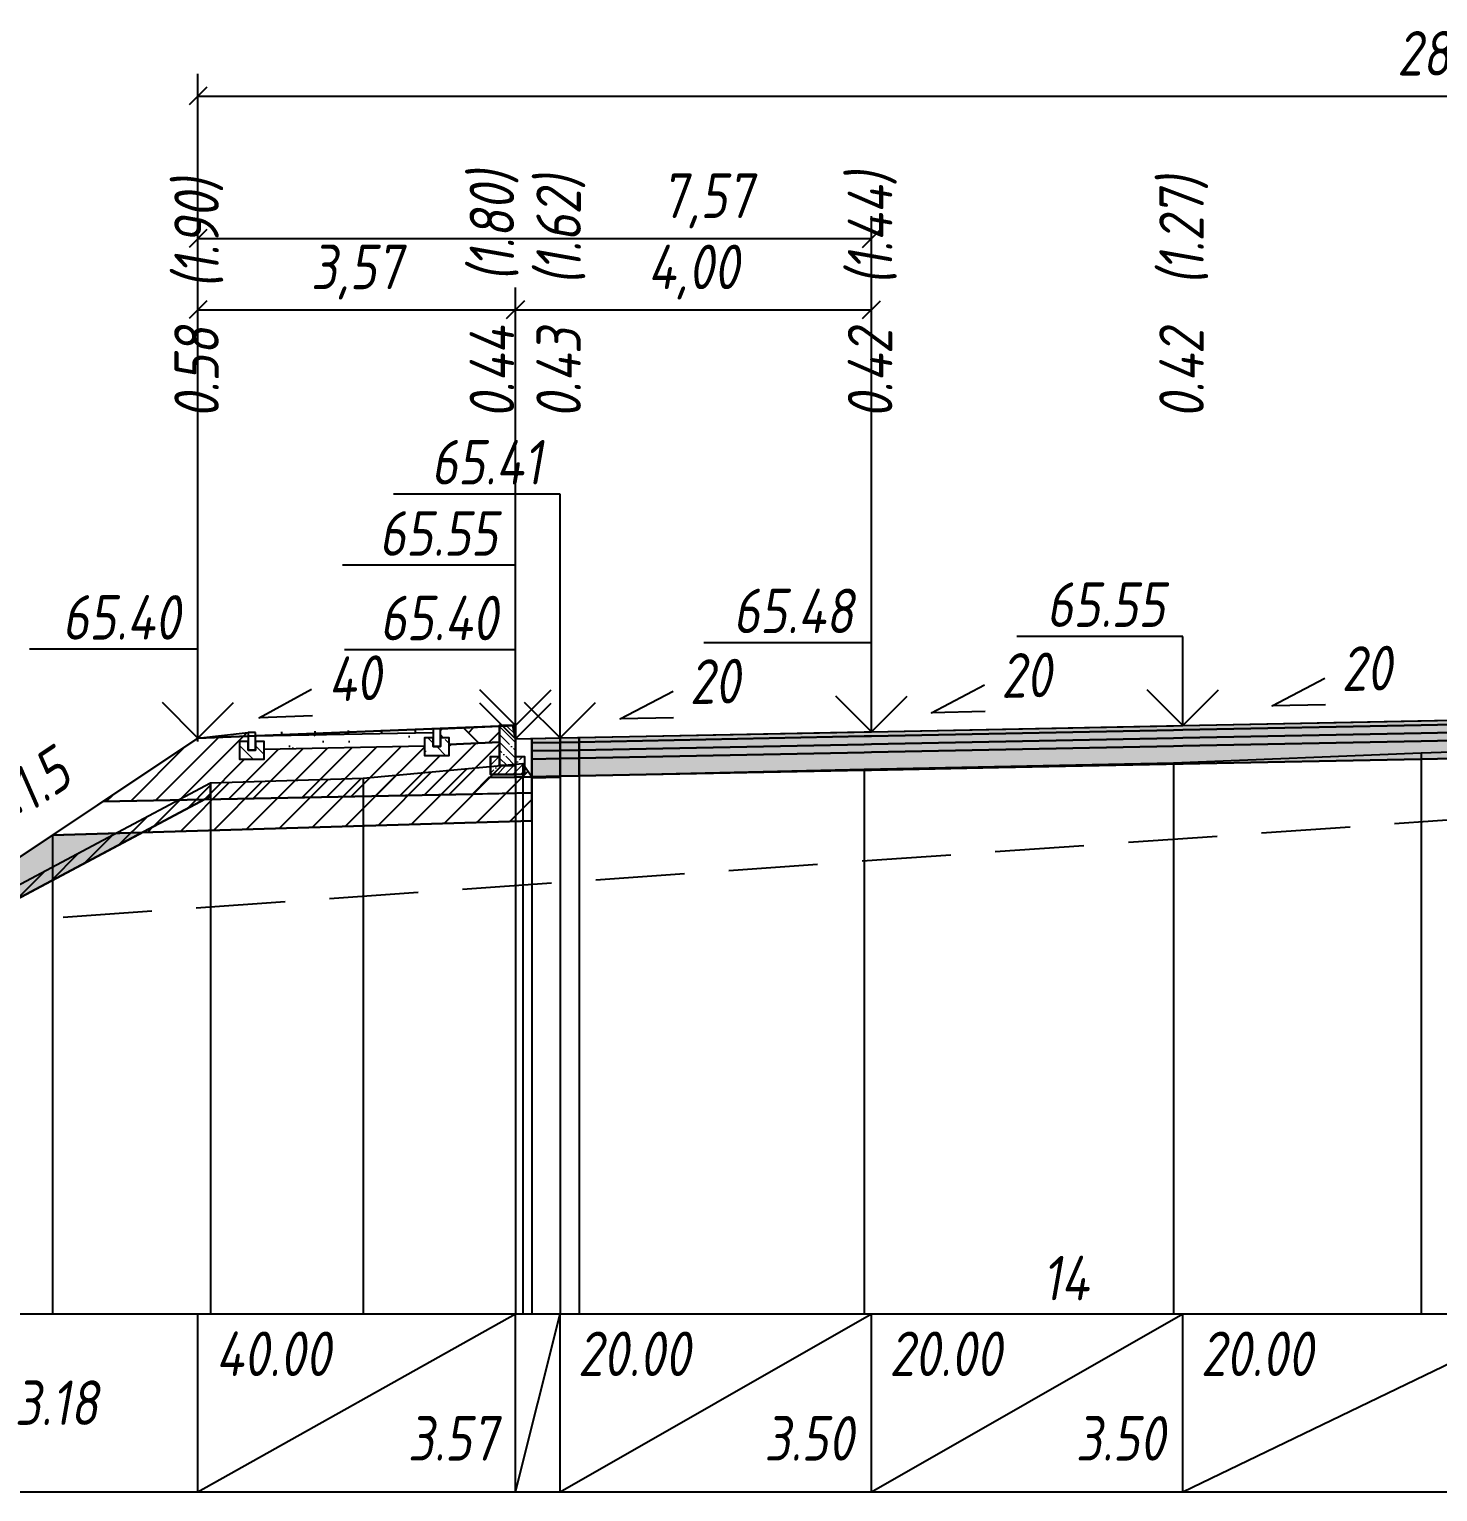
# Model space of a CAD drawing. Extents: x -717 to 1451, y -133302 to 233.
# Drawn here: x 111.4 to 190.6, y -125533 to -125450.9 of the extents above; entities that cross this region are included whole.
import ezdxf
from ezdxf.enums import TextEntityAlignment as Align

# ---------------------------------------------------------------- set-up
doc = ezdxf.new("R2010")
doc.units = 0
doc.linetypes.add('штриховая', pattern=[0.75, 0.5, -0.25])
for name, color, linetype in [('Интерполированный поперечник', 2, 'Continuous'), ('КОД_399', 252, 'Continuous'), ('Код_514', 1, 'Continuous'), ('Контур_0', 7, 'Continuous'), ('Контур_2564', 7, 'Continuous'), ('Контур_2660', 7, 'Continuous'), ('Контур_2665', 7, 'Continuous'), ('Контур_400', 7, 'Continuous'), ('Контур_508', 7, 'Continuous'), ('Контур_512', 7, 'Continuous'), ('Контур_513', 7, 'Continuous'), ('Красный поперечник', 1, 'Continuous'), ('Объём_2501', 7, 'Continuous'), ('Объём_2564', 7, 'Continuous'), ('Объём_2650', 7, 'Continuous'), ('Объём_2660', 7, 'Continuous'), ('Объём_2661', 7, 'Continuous'), ('Объём_2665', 7, 'Continuous'), ('Объём_2666', 7, 'Continuous'), ('Объём_2753', 7, 'Continuous'), ('Откосы', 7, 'Continuous'), ('Отметки покрытия', 7, 'Continuous'), ('Рабочие отметки', 7, 'Continuous'), ('Рабочие отметки доп.', 7, 'Continuous'), ('Слои выравнивания', 7, 'Continuous'), ('Таблица', 7, 'Continuous'), ('Уклоны проезжей части', 7, 'Continuous'), ('Черный поперечник', 3, 'Continuous')]:
    doc.layers.add(name, color=color, linetype=linetype)
for name, color, linetype, true_color in [('Контур_2540', 2, 'Continuous', 0xffff00), ('Контур_2560', 2, 'Continuous', 0xffff00), ('Контур_2561', 7, 'Continuous', 0xff8040), ('Контур_2562', 3, 'Continuous', 0x00ff00), ('Контур_2563', 7, 'Continuous', 0xff8000), ('Контур_2570', 7, 'Continuous', 0x80ff00), ('Контур_2725', 7, 'Continuous', 0x323232), ('Контур_2736', 4, 'Continuous', 0x00ffff), ('Контур_2760', 7, 'Continuous', 0x323232), ('Контур_2761', 7, 'Continuous', 0x323232), ('Контур_2762', 7, 'Continuous', 0x323232), ('Контур_2763', 7, 'Continuous', 0x323232), ('Контур_2764', 7, 'Continuous', 0x323232), ('Контур_402', 7, 'Continuous', 0xff6464), ('Контур_703', 4, 'Continuous', 0x00ffff), ('Объём_2500', 7, 'Continuous', 0xc0c0c0), ('Объём_2520', 7, 'Continuous', 0x80ffff), ('Объём_2540', 2, 'Continuous', 0xffff00), ('Объём_2560', 2, 'Continuous', 0xffff00), ('Объём_2561', 7, 'Continuous', 0xff8040), ('Объём_2562', 3, 'Continuous', 0x00ff00), ('Объём_2563', 7, 'Continuous', 0xff8000), ('Объём_2570', 7, 'Continuous', 0x80ff00), ('Объём_2600', 7, 'Continuous', 0x808000), ('Объём_2746', 2, 'Continuous', 0xffff00)]:
    doc.layers.add(name, color=color, linetype=linetype, true_color=true_color)
doc.styles.get("Standard").update_dxf_attribs({"font": 'txt', "height": 2.5})
doc.styles.add('М', font='romand.shx', dxfattribs={"width": 0.8, "oblique": 10, "height": 2.5})
doc.dimstyles.new('ISO-25', dxfattribs={"dimtxt": 2.5, "dimasz": 2.5, "dimexe": 1.25, "dimexo": 0.625, "dimtad": 1, "dimtxsty": 'Standard', "dimcen": 2.5, "dimadec": 0, "dimazin": 0, "dimtfac": 1, "dimtmove": 0, "dimatfit": 3, "dimfxl": 1, "dimarcsym": 0})

# ---------------------------------------------------------------- blocks, each defined once
blk = doc.blocks.new('_Oblique')
at = {"color": 0, "linetype": 'ByBlock', "lineweight": -2}
blk.add_line((-0.5, -0.5), (0.5, 0.5), dxfattribs=at)
blk = doc.blocks.new('*D3965')
at = {"color": 0, "lineweight": -2, "transparency": 16777216}
for p, q in [((120.901, -125490.113), (120.901, -125465.359)), ((138.744, -125490.149), (138.744, -125465.359)), ((120.901, -125466.609), (138.744, -125466.609))]:
    blk.add_line(p, q, dxfattribs=at)
at = {"layer": 'Defpoints', "color": 0, "transparency": 16777216}
for p in [(138.744, -125466.609), (120.901, -125490.738), (138.744, -125490.774)]:
    blk.add_point(p, dxfattribs=at)
at = {"color": 0, "lineweight": -2, "transparency": 16777216, "rotation": 180}
blk.add_blockref('_Oblique', (120.901, -125466.609), dxfattribs=at)
at = {"color": 0, "lineweight": -2, "transparency": 16777216}
blk.add_blockref('_Oblique', (138.744, -125466.609), dxfattribs=at)
at = {"color": 0, "transparency": 16777216, "insert": (129.822, -125464.496), "char_height": 2.5, "width": 10, "attachment_point": 5, "style": 'М'}
blk.add_mtext('3,57', dxfattribs=at)
blk = doc.blocks.new('*D3967')
at = {"color": 0, "lineweight": -2, "transparency": 16777216}
for p, q in [((138.744, -125490.149), (138.744, -125465.359)), ((158.744, -125489.749), (158.744, -125465.359)), ((138.744, -125466.609), (158.744, -125466.609))]:
    blk.add_line(p, q, dxfattribs=at)
at = {"layer": 'Defpoints', "color": 0, "transparency": 16777216}
for p in [(158.744, -125466.609), (138.744, -125490.774), (158.744, -125490.374)]:
    blk.add_point(p, dxfattribs=at)
at = {"color": 0, "lineweight": -2, "transparency": 16777216, "rotation": 180}
blk.add_blockref('_Oblique', (138.744, -125466.609), dxfattribs=at)
at = {"color": 0, "lineweight": -2, "transparency": 16777216}
blk.add_blockref('_Oblique', (158.744, -125466.609), dxfattribs=at)
at = {"color": 0, "transparency": 16777216, "insert": (148.744, -125464.496), "char_height": 2.5, "width": 9.16667, "attachment_point": 5, "style": 'М'}
blk.add_mtext('4,00', dxfattribs=at)
blk = doc.blocks.new('*D3970')
at = {"color": 0, "lineweight": -2, "transparency": 16777216}
for p, q in [((120.901, -125490.863), (120.901, -125461.359)), ((158.744, -125489.749), (158.744, -125461.359)), ((120.901, -125462.609), (158.744, -125462.609))]:
    blk.add_line(p, q, dxfattribs=at)
at = {"layer": 'Defpoints', "color": 0, "transparency": 16777216}
for p in [(158.744, -125462.609), (158.744, -125490.374), (120.901, -125491.488)]:
    blk.add_point(p, dxfattribs=at)
at = {"color": 0, "lineweight": -2, "transparency": 16777216, "rotation": 180}
blk.add_blockref('_Oblique', (120.901, -125462.609), dxfattribs=at)
at = {"color": 0, "lineweight": -2, "transparency": 16777216}
blk.add_blockref('_Oblique', (158.744, -125462.609), dxfattribs=at)
at = {"color": 0, "transparency": 16777216, "insert": (149.528, -125460.496), "char_height": 2.5, "width": 10, "attachment_point": 5, "style": 'М'}
blk.add_mtext('7,57', dxfattribs=at)
blk = doc.blocks.new('*D3971')
at = {"color": 0, "lineweight": -2, "transparency": 16777216}
for p, q in [((120.901, -125490.863), (120.901, -125453.359)), ((262.244, -125490.429), (262.244, -125453.359)), ((120.901, -125454.609), (262.244, -125454.609))]:
    blk.add_line(p, q, dxfattribs=at)
at = {"layer": 'Defpoints', "color": 0, "transparency": 16777216}
for p in [(262.244, -125454.609), (120.901, -125491.488), (262.244, -125491.054)]:
    blk.add_point(p, dxfattribs=at)
at = {"color": 0, "lineweight": -2, "transparency": 16777216, "rotation": 180}
blk.add_blockref('_Oblique', (120.901, -125454.609), dxfattribs=at)
at = {"color": 0, "lineweight": -2, "transparency": 16777216}
blk.add_blockref('_Oblique', (262.244, -125454.609), dxfattribs=at)
at = {"color": 0, "transparency": 16777216, "insert": (191.572, -125452.496), "char_height": 2.5, "width": 12.5, "attachment_point": 5, "style": 'М'}
blk.add_mtext('28,27', dxfattribs=at)
blk = doc.blocks.new('БР100.30.18')
at = {"linetype": 'Continuous', "lineweight": 13}
h = blk.add_hatch(dxfattribs=at)
h.set_pattern_fill('ANSI35', scale=5)
h.set_pattern_definition([(45, (-1504.996, -4799.2297), (-0.88388348, 0.88388348), []), (45, (-1504.1121, -4799.2297), (-0.88388348, 0.88388348), [1.5625, -0.3125, 0, -0.3125])])
h.paths.add_polyline_path([(0.3, 3.47), (1.8, 3.47), (1.8, -1.03), (0, -1.03), (0, 1.97)])
h = blk.add_hatch(dxfattribs=at)
h.set_pattern_fill('ANSI35', scale=5, angle=90)
h.set_pattern_definition([(135, (-1504.996, -4800.7297), (-0.88388348, -0.88388348), []), (135, (-1504.996, -4799.8458), (-0.88388348, -0.88388348), [1.5625, -0.3125, 0, -0.3125])])
h.paths.add_polyline_path([(-1, -0.03), (0, -0.03), (0, -1.03), (1.8, -1.03), (1.8, -0.03), (2.8, -0.03), (2.8, -2.03), (-1, -2.03)])
at = {"color": 7, "lineweight": 30}
blk.add_lwpolyline([(1.8, -1.03), (0, -1.03), (0, 1.97), (0.3, 3.47), (1.8, 3.47)], close=True, dxfattribs=at)
at = {"linetype": 'Continuous'}
blk.add_lwpolyline([(0, -0.03), (-1, -0.03), (-1, -2.03), (2.8, -2.03), (2.8, -0.03), (1.8, -0.03)], dxfattribs=at)

msp = doc.modelspace()

# ---------------------------------------------------------------- hatches: boundary and pattern name
at = {"linetype": 'Continuous'}
h = msp.add_hatch(dxfattribs=at)
h.set_pattern_fill('AR-HBONE', color=253, scale=0.3)
h.set_pattern_definition([(45, (-138.8243, -131295.9962), (0, 1.69705627), [3.6, -1.2]), (135, (-137.9758, -131295.1477), (1e-16, 1.69705627), [3.6, -1.2])])
h.paths.add_polyline_path([(134.123, -125490.147), (134.123, -125491.147), (134.123, -125491.147)])
h.paths.add_polyline_path([(137.843, -125489.998), (134.523, -125490.147), (134.523, -125490.647), (135.023, -125490.647), (135.023, -125491.025), (137.844, -125490.899)])
h = msp.add_hatch(dxfattribs=at)
h.set_pattern_fill('ANSI31', color=256, scale=15, angle=45, style=0)
h.set_pattern_definition([(90, (-1751.2605, -130443.7777), (-1.875, 3e-16), [])])
h.paths.add_polyline_path([(124.127, -125490.353), (134.123, -125490.147), (134.123, -125490.347), (124.127, -125490.545)])
at = {"linetype": 'Continuous', "lineweight": 13}
h = msp.add_hatch(dxfattribs=at)
h.set_pattern_fill('ANSI35', scale=5, angle=90)
h.set_pattern_definition([(135, (-1707.215, -59762.5187), (-0.883883476, -0.883883476), []), (135, (-1707.215, -59761.6348), (-0.883883476, -0.883883476), [1.5625, -0.3125, 0, -0.3125])])
h.paths.add_polyline_path([(135.023, -125490.647), (134.523, -125490.647), (134.523, -125491.147), (134.123, -125491.147), (134.123, -125490.647), (133.623, -125490.647), (133.623, -125491.647), (135.023, -125491.647)])
h = msp.add_hatch(dxfattribs=at)
h.set_pattern_fill('ANSI35', scale=5, angle=90)
h.set_pattern_definition([(135, (-1696.8195, -59762.7248), (-0.883883476, -0.883883476), []), (135, (-1696.8195, -59761.8409), (-0.883883476, -0.883883476), [1.5625, -0.3125, 0, -0.3125])])
h.paths.add_polyline_path([(124.627, -125490.853), (124.127, -125490.853), (124.127, -125491.353), (123.727, -125491.353), (123.727, -125490.853), (123.227, -125490.853), (123.227, -125491.853), (124.627, -125491.853)])
at = {"layer": 'КОД_399'}
h = msp.add_hatch(dxfattribs=at)
h.set_pattern_fill('AR-CONC', scale=0.7, angle=45, style=0)
h.set_pattern_definition([(95, (-1751.3425, -130443.867), (3.860864, 3.2396496), [0.525, -5.775]), (40, (-1751.3425, -130443.867), (-4.409945, 3.036377), [0.42, -4.62]), (145.45144, (-1751.0207, -130443.597), (-0.549081, 6.2760265), [0.4461813, -4.907995]), (91.1842, (-1752.3324, -130442.877), (6.101854, 4.4632964), [0.7875, -8.6625]), (141.63564, (-1751.824, -130442.505), (-0.1953, 9.447982), [0.669272, -7.361996]), (36.18416, (-1752.3324, -130442.877), (-0.1953, 9.447982), [0.63, -6.93]), (66, (-1751.59, -130442.6295), (4.947401, 0.9616773), [0.525, -5.775]), (11, (-1751.59, -130442.6295), (-2.38496, 4.793659), [0.42, -4.62]), (116.45144, (-1751.1777, -130442.5494), (2.562441, 5.7553363), [0.4461813, -4.907995]), (82.5, (-1751.3425, -130443.867), (-1.5875523, 1.7079287), [0, -4.564, 0, -4.69, 0, -4.6375]), (52.5, (-1751.3425, -130443.867), (-0.6501106, 3.2543661), [0, -2.674, 0, -4.459, 0, -1.7675]), (12.5, (-1752.4462, -130444.9707), (2.7539272, 2.5306453), [0, -1.75, 0, -5.46, 0, -7.245]), (2.5, (-1752.9412, -130445.4657), (2.3911299, 3.3821186), [0, -2.275, 0, -3.626, 0, -5.145])])
h.paths.add_polyline_path([(124.627, -125490.853), (124.127, -125490.853), (124.127, -125490.545), (134.123, -125490.347), (134.123, -125490.647), (133.623, -125490.647), (133.623, -125491.107), (124.627, -125491.285)])
at = {"layer": 'Объём_2563'}
h = msp.add_hatch(dxfattribs=at)
h.set_pattern_fill('ANSI31', color=256, scale=0.3)
h.paths.add_polyline_path([(136.325, -125493.81), (115.577, -125494.225), (120.901, -125490.676), (123.727, -125490.353), (123.727, -125490.853), (123.227, -125490.853), (123.227, -125491.853), (124.627, -125491.853), (124.627, -125491.285), (133.623, -125491.107), (133.623, -125491.647), (135.023, -125491.647), (135.023, -125491.025), (137.844, -125490.899), (137.845, -125491.713), (137.345, -125491.713), (137.346, -125492.713), (138.744, -125492.712), (138.744, -125492.862), (137.244, -125492.892)])
h.paths.add_polyline_path([(256.744, -125492.892), (255.244, -125492.862), (255.244, -125490.712), (262.244, -125490.992), (266.744, -125493.992), (257.662, -125493.81)])
at = {"layer": 'Объём_2570'}
h = msp.add_hatch(dxfattribs=at)
h.set_pattern_fill('ANSI31', color=256, scale=0.2)
h.paths.add_polyline_path([(121.611, -125493.934), (109.49, -125500.368), (105.783, -125501.996), (105, -125502.026), (105, -125501.276), (105.783, -125501.246), (109.49, -125499.618), (121.611, -125493.184)])
h.paths.add_polyline_path([(273.067, -125492.08), (272.957, -125492.082), (266.87, -125491.896), (246.831, -125492.572), (243.254, -125492.329), (240.144, -125491.798), (238.73, -125490.916), (238.73, -125490.166), (240.144, -125491.048), (243.254, -125491.579), (246.831, -125491.822), (266.87, -125491.146), (272.957, -125491.332), (273.067, -125491.33)])
at = {"layer": 'Объём_2600'}
h = msp.add_hatch(dxfattribs=at)
h.set_pattern_fill('ANSI31', color=6, scale=0.4)
h.paths.add_polyline_path([(139.664, -125495.317), (117.769, -125495.974), (121.611, -125493.934), (121.611, -125493.184), (130.175, -125492.922), (139.164, -125492.103), (139.664, -125492.853)])
h.paths.add_polyline_path([(269.41, -125493.768), (269.41, -125495.769), (223.896, -125494.404), (223.896, -125490.818), (225.266, -125490.774), (229.865, -125490.598), (233.556, -125490.813), (238.73, -125490.166), (238.73, -125490.916), (240.144, -125491.798), (243.254, -125492.329), (246.831, -125492.572), (266.87, -125491.896), (271.984, -125492.052)])
h = msp.add_hatch(dxfattribs=at)
h.set_pattern_fill('HONEY', color=5, scale=0.3)
h.paths.add_polyline_path([(105, -125501.276), (112.727, -125496.125), (117.769, -125495.974), (109.49, -125500.368), (105.783, -125501.996), (105, -125502.026)])
h.paths.add_polyline_path([(272.957, -125492.082), (271.984, -125492.052), (273.067, -125491.33), (273.067, -125492.08)])
at = {"layer": 'Слои выравнивания'}
for color, points in [(2, [(142.321, -125490.64), (158.342, -125490.32), (158.744, -125490.312), (175.72, -125489.972), (176.244, -125489.962), (189.634, -125489.694), (196.994, -125489.547), (196.994, -125489.797), (189.634, -125489.944), (176.244, -125490.212), (175.72, -125490.222), (158.744, -125490.562), (158.342, -125490.57), (142.321, -125490.89)]), (3, [(142.321, -125490.89), (158.342, -125490.57), (158.744, -125490.562), (175.72, -125490.222), (176.244, -125490.212), (189.634, -125489.944), (196.994, -125489.797), (196.994, -125490.247), (189.634, -125490.394), (176.244, -125490.662), (175.72, -125490.672), (158.744, -125491.012), (158.342, -125491.02), (142.321, -125491.34)]), (2, [(139.664, -125490.694), (141.244, -125490.662), (141.244, -125490.912), (139.664, -125490.944)]), (2, [(141.244, -125490.662), (142.321, -125490.64), (142.321, -125490.89), (141.244, -125490.912)]), (4, [(142.321, -125491.34), (158.342, -125491.02), (158.744, -125491.012), (175.72, -125490.672), (176.244, -125490.662), (189.634, -125490.394), (196.994, -125490.247), (196.994, -125490.697), (189.634, -125490.844), (176.244, -125491.112), (175.72, -125491.122), (158.744, -125491.462), (158.342, -125491.47), (142.321, -125491.79)]), (5, [(142.321, -125491.79), (158.342, -125491.47), (158.744, -125491.462), (175.72, -125491.122), (176.244, -125491.112), (189.634, -125490.844), (196.994, -125490.697), (196.994, -125491.697), (189.634, -125491.844), (176.244, -125492.112), (175.72, -125492.122), (158.744, -125492.462), (158.342, -125492.47), (142.321, -125492.79)]), (3, [(139.664, -125490.944), (141.244, -125490.912), (141.244, -125491.362), (139.664, -125491.394)]), (4, [(139.664, -125491.394), (141.244, -125491.362), (141.244, -125491.812), (139.664, -125491.844)]), (3, [(141.244, -125490.912), (142.321, -125490.89), (142.321, -125491.34), (141.244, -125491.362)]), (4, [(141.244, -125491.362), (142.321, -125491.34), (142.321, -125491.79), (141.244, -125491.812)]), (5, [(139.664, -125491.844), (141.244, -125491.812), (141.244, -125492.812), (139.664, -125492.844)]), (5, [(141.244, -125491.812), (142.321, -125491.79), (142.321, -125492.79), (141.244, -125492.816)]), (7, [(139.664, -125492.844), (141.244, -125492.812), (141.244, -125492.862), (139.664, -125492.894)])]:
    msp.add_hatch(color=color, dxfattribs=at).paths.add_polyline_path(points)

# ---------------------------------------------------------------- linework, layer by layer
for points in [[(134.523, -125490.147), (137.843, -125489.998), (137.844, -125490.899), (135.023, -125491.025), (135.023, -125490.647), (134.523, -125490.647), (134.523, -125490.147)], [(124.127, -125490.353), (123.727, -125490.353), (123.727, -125491.353), (124.127, -125491.353), (124.127, -125490.353)], [(124.127, -125490.545), (134.123, -125490.347)], [(134.123, -125490.647), (133.623, -125490.647), (133.623, -125491.647), (135.023, -125491.647), (135.023, -125490.647), (134.523, -125490.647), (134.523, -125491.147), (134.123, -125491.147), (134.123, -125490.647)], [(134.523, -125490.147), (134.123, -125490.147), (134.123, -125491.147), (134.523, -125491.147), (134.523, -125490.147)], [(123.727, -125490.853), (123.227, -125490.853), (123.227, -125491.853), (124.627, -125491.853), (124.627, -125490.853), (124.127, -125490.853), (124.127, -125491.353), (123.727, -125491.353), (123.727, -125490.853)], [(124.627, -125491.285), (133.623, -125491.107)]]:
    msp.add_lwpolyline(points)
at = {"layer": 'Интерполированный поперечник', "linetype": 'штриховая', "ltscale": 10, "flags": 128}
msp.add_lwpolyline([(105.843, -125501.249), (243.326, -125491.596)], dxfattribs=at)
at = {"layer": 'Код_514'}
for p, q in [((120.901, -125533), (120.901, -125523)), ((120.901, -125533), (138.744, -125523)), ((138.744, -125533), (138.744, -125523)), ((138.744, -125533), (138.744, -125523)), ((138.744, -125533), (141.244, -125523)), ((141.244, -125533), (141.244, -125523)), ((141.244, -125533), (158.744, -125523)), ((158.744, -125533), (158.744, -125523)), ((158.744, -125533), (176.244, -125523)), ((176.244, -125533), (176.244, -125523)), ((176.244, -125533), (196.994, -125523))]:
    msp.add_line(p, q, dxfattribs=at)
at = {"layer": 'Контур_0', "flags": 128}
for points in [[(120.901, -125490.676), (105, -125501.276), (105, -125501.276), (105, -125501.276), (105, -125501.276), (105, -125501.276), (105, -125501.276), (105, -125501.276), (105, -125501.276), (105, -125501.276), (105, -125501.276), (105, -125501.276), (105, -125501.276), (105, -125501.276), (105, -125501.276), (105, -125501.276)], [(120.901, -125490.676), (105, -125501.276)], [(138.744, -125492.862), (138.744, -125490.712), (139.664, -125490.694), (139.664, -125492.844), (138.744, -125492.862), (138.744, -125492.862)], [(115.577, -125494.225), (136.325, -125493.81), (137.244, -125492.892), (138.744, -125492.862)], [(137.244, -125492.892), (139.664, -125492.844), (139.664, -125493.744), (136.325, -125493.81), (137.244, -125492.892), (137.244, -125492.892)]]:
    msp.add_lwpolyline(points, dxfattribs=at)
at = {"layer": 'Контур_2540', "flags": 128}
msp.add_lwpolyline([(139.664, -125495.317), (112.727, -125496.125), (115.577, -125494.225), (139.664, -125493.744), (139.664, -125495.317), (139.664, -125495.317)], dxfattribs=at)
at = {"layer": 'Контур_2560', "flags": 128}
msp.add_lwpolyline([(120.901, -125490.676), (120.901, -125490.676), (120.901, -125490.676), (138.744, -125489.962)], dxfattribs=at)
at = {"layer": 'Контур_2561', "flags": 128}
msp.add_lwpolyline([(138.744, -125489.962), (138.744, -125489.962), (120.901, -125490.676), (120.901, -125490.676), (138.744, -125489.962)], dxfattribs=at)
at = {"layer": 'Контур_2562', "flags": 128}
msp.add_lwpolyline([(120.901, -125490.676), (120.901, -125490.676), (120.901, -125490.676), (120.901, -125490.676), (120.901, -125490.676)], dxfattribs=at)
at = {"layer": 'Контур_2563', "flags": 128}
msp.add_lwpolyline([(136.325, -125493.81), (115.577, -125494.225), (120.901, -125490.676), (138.744, -125489.962), (138.744, -125492.862), (137.244, -125492.892), (136.325, -125493.81), (136.325, -125493.81)], dxfattribs=at)
at = {"layer": 'Контур_2564', "flags": 128}
msp.add_lwpolyline([(120.901, -125490.676), (138.744, -125489.962)], dxfattribs=at)
at = {"layer": 'Контур_2570', "flags": 128}
msp.add_lwpolyline([(109.49, -125500.368), (121.611, -125493.934), (121.611, -125493.184), (130.175, -125492.922), (139.164, -125492.103), (139.664, -125492.853), (158.342, -125492.414), (175.72, -125492.062), (189.634, -125491.49), (196.994, -125491.257)], dxfattribs=at)
at = {"layer": 'Контур_2660', "flags": 128}
msp.add_lwpolyline([(112.727, -125496.125), (139.664, -125495.317)], dxfattribs=at)
at = {"layer": 'Контур_2665', "flags": 128}
msp.add_lwpolyline([(120.901, -125490.676), (120.901, -125490.676)], dxfattribs=at)
at = {"layer": 'Контур_2725', "flags": 128}
msp.add_lwpolyline([(139.664, -125492.894), (141.244, -125492.862), (141.244, -125492.816), (142.321, -125492.79), (158.342, -125492.47), (158.744, -125492.462), (175.72, -125492.122), (176.244, -125492.112), (189.634, -125491.844), (196.994, -125491.697), (207.811, -125491.913), (211.778, -125491.993), (217.744, -125492.112), (223.896, -125492.235)], dxfattribs=at)
at = {"layer": 'Контур_2736', "flags": 128}
msp.add_lwpolyline([(120.901, -125490.676), (105, -125501.276)], dxfattribs=at)
at = {"layer": 'Контур_2760', "flags": 128}
msp.add_lwpolyline([(139.664, -125490.694), (141.244, -125490.662), (142.321, -125490.64), (158.342, -125490.32), (158.744, -125490.312), (175.72, -125489.972), (176.244, -125489.962), (189.634, -125489.694), (196.994, -125489.547), (207.811, -125489.763), (211.778, -125489.843), (217.744, -125489.962), (223.896, -125490.085)], dxfattribs=at)
at = {"layer": 'Контур_2761', "flags": 128}
msp.add_lwpolyline([(139.664, -125490.944), (141.244, -125490.912), (142.321, -125490.89), (158.342, -125490.57), (158.744, -125490.562), (175.72, -125490.222), (176.244, -125490.212), (189.634, -125489.944), (196.994, -125489.797), (207.811, -125490.013), (211.778, -125490.093), (217.744, -125490.212), (223.896, -125490.335)], dxfattribs=at)
at = {"layer": 'Контур_2762', "flags": 128}
msp.add_lwpolyline([(139.664, -125491.394), (141.244, -125491.362), (142.321, -125491.34), (158.342, -125491.02), (158.744, -125491.012), (175.72, -125490.672), (176.244, -125490.662), (189.634, -125490.394), (196.994, -125490.247), (207.811, -125490.463), (211.778, -125490.543), (217.744, -125490.662), (223.896, -125490.785)], dxfattribs=at)
at = {"layer": 'Контур_2763', "flags": 128}
msp.add_lwpolyline([(139.664, -125491.844), (141.244, -125491.812), (142.321, -125491.79), (158.342, -125491.47), (158.744, -125491.462), (175.72, -125491.122), (176.244, -125491.112), (189.634, -125490.844), (196.994, -125490.697), (207.811, -125490.913), (211.778, -125490.993), (217.744, -125491.112), (223.896, -125491.235)], dxfattribs=at)
at = {"layer": 'Контур_2764', "flags": 128}
msp.add_lwpolyline([(139.664, -125492.844), (141.244, -125492.812)], dxfattribs=at)
at = {"layer": 'Контур_400', "flags": 128}
msp.add_lwpolyline([(138.744, -125490.712), (141.244, -125490.662), (141.244, -125490.662), (158.744, -125490.312), (158.744, -125490.312), (158.744, -125490.312), (158.744, -125490.312), (176.244, -125489.962), (196.994, -125489.547)], dxfattribs=at)
at = {"layer": 'Контур_402', "flags": 128}
msp.add_lwpolyline([(112.727, -125496.125), (139.664, -125495.317), (139.664, -125492.894), (141.244, -125492.862), (141.244, -125492.816), (142.321, -125492.79), (196.994, -125491.697), (223.896, -125492.235), (223.896, -125494.404), (269.41, -125495.769)], dxfattribs=at)
at = {"layer": 'Контур_508', "flags": 128}
msp.add_lwpolyline([(105, -125501.276), (112.727, -125496.125), (139.664, -125495.317), (139.664, -125492.894), (141.244, -125492.862), (141.244, -125492.816), (142.321, -125492.79), (196.994, -125491.697), (223.896, -125492.235), (223.896, -125494.404), (269.41, -125495.769), (269.41, -125493.768), (273.067, -125491.33)], dxfattribs=at)
at = {"layer": 'Контур_512', "flags": 128}
msp.add_lwpolyline([(105, -125501.276), (112.727, -125496.125), (139.664, -125495.317)], dxfattribs=at)
at = {"layer": 'Контур_513', "flags": 128}
msp.add_lwpolyline([(105, -125501.276), (112.727, -125496.125), (139.664, -125495.317), (139.664, -125492.894), (141.244, -125492.862), (141.244, -125492.816), (142.321, -125492.79), (196.994, -125491.697), (223.896, -125492.235), (223.896, -125494.404), (269.41, -125495.769), (269.41, -125493.768), (273.067, -125491.33)], dxfattribs=at)
at = {"layer": 'Контур_703', "flags": 128}
msp.add_lwpolyline([(120.901, -125490.676), (105, -125501.276)], dxfattribs=at)
at = {"layer": 'Красный поперечник'}
for p, q in [((120.901, -125490.676), (138.744, -125489.962)), ((158.744, -125490.312), (176.244, -125489.962)), ((176.244, -125489.962), (196.994, -125489.547)), ((105, -125501.276), (120.901, -125490.676)), ((138.744, -125490.712), (141.244, -125490.662)), ((141.244, -125490.662), (158.744, -125490.312)), ((139.664, -125495.317), (139.664, -125523)), ((112.727, -125496.125), (112.727, -125523))]:
    msp.add_line(p, q, dxfattribs=at)
at = {"layer": 'Объём_2500', "flags": 128}
msp.add_lwpolyline([(138.744, -125492.862), (138.744, -125490.712), (139.664, -125490.694), (139.664, -125492.844), (138.744, -125492.862), (138.744, -125492.862)], dxfattribs=at)
msp.add_lwpolyline([(138.744, -125492.862), (138.744, -125490.712), (139.664, -125490.694), (139.664, -125492.844), (138.744, -125492.862), (138.744, -125492.862)], dxfattribs=at)
at = {"layer": 'Объём_2501', "flags": 128}
for points in [[(138.744, -125490.712), (141.244, -125490.662), (141.244, -125490.662), (158.744, -125490.312), (158.744, -125490.312), (158.744, -125490.312), (158.744, -125490.312), (176.244, -125489.962), (196.994, -125489.547)], [(138.744, -125490.712), (141.244, -125490.662), (141.244, -125490.662), (158.744, -125490.312)]]:
    msp.add_lwpolyline(points, dxfattribs=at)
at = {"layer": 'Объём_2520', "flags": 128}
msp.add_lwpolyline([(137.244, -125492.892), (139.664, -125492.844), (139.664, -125493.744), (136.325, -125493.81), (137.244, -125492.892), (137.244, -125492.892)], dxfattribs=at)
at = {"layer": 'Объём_2520', "color": 250, "flags": 128}
msp.add_lwpolyline([(137.244, -125492.892), (139.664, -125492.844), (139.664, -125493.744), (136.325, -125493.81), (137.244, -125492.892), (137.244, -125492.892)], dxfattribs=at)
at = {"layer": 'Объём_2540', "flags": 128}
msp.add_lwpolyline([(139.664, -125495.317), (112.727, -125496.125), (115.577, -125494.225), (139.664, -125493.744), (139.664, -125495.317), (139.664, -125495.317)], dxfattribs=at)
msp.add_lwpolyline([(139.664, -125495.317), (112.727, -125496.125), (115.577, -125494.225), (139.664, -125493.744), (139.664, -125495.317), (139.664, -125495.317)], dxfattribs=at)
at = {"layer": 'Объём_2560', "flags": 128}
msp.add_lwpolyline([(120.901, -125490.676), (120.901, -125490.676), (120.901, -125490.676), (138.744, -125489.962)], dxfattribs=at)
msp.add_lwpolyline([(120.901, -125490.676), (120.901, -125490.676), (120.901, -125490.676), (138.744, -125489.962)], dxfattribs=at)
at = {"layer": 'Объём_2561', "flags": 128}
msp.add_lwpolyline([(138.744, -125489.962), (138.744, -125489.962), (120.901, -125490.676), (120.901, -125490.676), (138.744, -125489.962)], dxfattribs=at)
msp.add_lwpolyline([(138.744, -125489.962), (138.744, -125489.962), (120.901, -125490.676), (120.901, -125490.676), (138.744, -125489.962)], dxfattribs=at)
at = {"layer": 'Объём_2562', "flags": 128}
msp.add_lwpolyline([(120.901, -125490.676), (120.901, -125490.676), (120.901, -125490.676), (120.901, -125490.676), (120.901, -125490.676)], dxfattribs=at)
msp.add_lwpolyline([(120.901, -125490.676), (120.901, -125490.676), (120.901, -125490.676), (120.901, -125490.676), (120.901, -125490.676)], dxfattribs=at)
at = {"layer": 'Объём_2563', "flags": 128}
msp.add_lwpolyline([(136.325, -125493.81), (115.577, -125494.225), (120.901, -125490.676), (138.744, -125489.962), (138.744, -125492.862), (137.244, -125492.892), (136.325, -125493.81), (136.325, -125493.81)], dxfattribs=at)
at = {"layer": 'Объём_2563', "color": 250, "flags": 128}
msp.add_lwpolyline([(136.325, -125493.81), (115.577, -125494.225), (120.901, -125490.676), (123.727, -125490.353), (123.727, -125490.853), (123.227, -125490.853), (123.227, -125491.853), (124.627, -125491.853), (124.627, -125491.285), (133.623, -125491.107), (133.623, -125491.647), (135.023, -125491.647), (135.023, -125491.025), (137.844, -125490.899), (137.845, -125491.713), (137.345, -125491.713), (137.346, -125492.713), (138.744, -125492.712), (138.744, -125492.862), (137.244, -125492.892), (136.325, -125493.81), (136.325, -125493.81)], dxfattribs=at)
at = {"layer": 'Объём_2564', "flags": 128}
msp.add_lwpolyline([(120.901, -125490.676), (138.744, -125489.962)], dxfattribs=at)
msp.add_lwpolyline([(120.901, -125490.676), (138.744, -125489.962)], dxfattribs=at)
at = {"layer": 'Объём_2570', "flags": 128}
msp.add_lwpolyline([(121.611, -125493.934), (109.49, -125500.368), (105.783, -125501.996), (105, -125502.026), (105, -125501.276), (105.783, -125501.246), (109.49, -125499.618), (121.611, -125493.184), (121.611, -125493.934), (121.611, -125493.934)], dxfattribs=at)
msp.add_lwpolyline([(121.611, -125493.934), (109.49, -125500.368), (105.783, -125501.996), (105, -125502.026), (105, -125501.276), (105.783, -125501.246), (109.49, -125499.618), (121.611, -125493.184), (121.611, -125493.934), (121.611, -125493.934)], dxfattribs=at)
at = {"layer": 'Объём_2600', "flags": 128}
msp.add_lwpolyline([(105, -125501.276), (112.727, -125496.125), (117.769, -125495.974), (109.49, -125500.368), (105.783, -125501.996), (105, -125502.026), (105, -125501.276), (105, -125501.276)], dxfattribs=at)
msp.add_lwpolyline([(105, -125501.276), (112.727, -125496.125), (117.769, -125495.974), (109.49, -125500.368), (105.783, -125501.996), (105, -125502.026), (105, -125501.276), (105, -125501.276)], dxfattribs=at)
at = {"layer": 'Объём_2650', "flags": 128}
msp.add_lwpolyline([(139.664, -125495.317), (117.769, -125495.974), (121.611, -125493.934), (121.611, -125493.184), (130.175, -125492.922), (139.164, -125492.103), (139.664, -125492.853), (139.664, -125495.317), (139.664, -125495.317)], dxfattribs=at)
at = {"layer": 'Объём_2650', "color": 6, "flags": 128}
msp.add_lwpolyline([(139.664, -125495.317), (117.769, -125495.974), (121.611, -125493.934), (121.611, -125493.184), (130.175, -125492.922), (139.164, -125492.103), (139.664, -125492.853), (139.664, -125495.317), (139.664, -125495.317)], dxfattribs=at)
at = {"layer": 'Объём_2660', "flags": 128}
msp.add_lwpolyline([(112.727, -125496.125), (139.664, -125495.317)], dxfattribs=at)
msp.add_lwpolyline([(112.727, -125496.125), (139.664, -125495.317)], dxfattribs=at)
at = {"layer": 'Объём_2661', "flags": 128}
msp.add_lwpolyline([(120.901, -125490.676), (105, -125501.276)], dxfattribs=at)
msp.add_lwpolyline([(120.901, -125490.676), (105, -125501.276)], dxfattribs=at)
at = {"layer": 'Объём_2665', "flags": 128}
msp.add_lwpolyline([(120.901, -125490.676), (120.901, -125490.676)], dxfattribs=at)
msp.add_lwpolyline([(120.901, -125490.676), (120.901, -125490.676)], dxfattribs=at)
at = {"layer": 'Объём_2666', "flags": 128}
msp.add_lwpolyline([(120.901, -125490.676), (105, -125501.276)], dxfattribs=at)
msp.add_lwpolyline([(120.901, -125490.676), (105, -125501.276)], dxfattribs=at)
at = {"layer": 'Объём_2746', "flags": 128}
msp.add_lwpolyline([(121.611, -125493.934), (121.611, -125493.184), (130.175, -125492.922), (139.164, -125492.103), (139.664, -125492.853), (139.664, -125495.317), (117.769, -125495.974), (121.611, -125493.934), (121.611, -125493.934)], dxfattribs=at)
msp.add_lwpolyline([(121.611, -125493.934), (121.611, -125493.184), (130.175, -125492.922), (139.164, -125492.103), (139.664, -125492.853), (139.664, -125495.317), (117.769, -125495.974), (121.611, -125493.934), (121.611, -125493.934)], dxfattribs=at)
at = {"layer": 'Объём_2753', "flags": 128}
msp.add_lwpolyline([(139.664, -125490.694), (139.664, -125490.694)], dxfattribs=at)
msp.add_lwpolyline([(139.664, -125490.694), (139.664, -125490.694)], dxfattribs=at)
at = {"layer": 'Откосы', "color": 1, "flags": 128}
for points in [[(184.249, -125488.802), (181.25, -125488.862), (184.219, -125487.302)], [(127.334, -125489.418), (124.337, -125489.537), (127.274, -125487.919)], [(147.624, -125489.534), (144.625, -125489.594), (147.594, -125488.034)], [(165.124, -125489.184), (162.125, -125489.244), (165.094, -125487.684)]]:
    msp.add_lwpolyline(points, dxfattribs=at)
at = {"layer": 'Отметки покрытия', "color": 1}
for p, q in [((141.244, -125476.962), (131.893, -125476.962)), ((141.244, -125490.662), (141.244, -125476.962)), ((138.744, -125480.962), (129.017, -125480.962)), ((138.744, -125489.962), (138.744, -125480.962)), ((176.244, -125484.962), (166.911, -125484.962)), ((176.244, -125489.962), (176.244, -125484.962)), ((120.901, -125485.676), (111.439, -125485.676)), ((120.901, -125490.676), (120.901, -125485.676)), ((138.744, -125485.712), (129.128, -125485.712)), ((138.744, -125490.712), (138.744, -125485.712)), ((158.744, -125485.312), (149.331, -125485.312)), ((158.744, -125490.312), (158.744, -125485.312)), ((138.744, -125489.962), (136.744, -125487.962)), ((138.744, -125489.962), (140.744, -125487.962)), ((158.744, -125490.312), (156.744, -125488.312)), ((158.744, -125490.312), (160.744, -125488.312)), ((176.244, -125489.962), (174.244, -125487.962)), ((176.244, -125489.962), (178.244, -125487.962)), ((120.901, -125490.676), (118.901, -125488.676)), ((120.901, -125490.676), (122.901, -125488.676)), ((138.744, -125490.712), (136.744, -125488.712)), ((138.744, -125490.712), (140.744, -125488.712)), ((141.244, -125490.662), (139.244, -125488.662)), ((141.244, -125490.662), (143.244, -125488.662))]:
    msp.add_line(p, q, dxfattribs=at)
at = {"layer": 'Слои выравнивания'}
for p, q in [((138.744, -125490.712), (138.744, -125523)), ((139.664, -125490.694), (139.664, -125523)), ((141.244, -125490.662), (141.244, -125523)), ((142.321, -125490.64), (142.321, -125523))]:
    msp.add_line(p, q, dxfattribs=at)
at = {"layer": 'Слои выравнивания', "color": 2, "flags": 128}
for points in [[(142.321, -125490.64), (158.342, -125490.32), (158.744, -125490.312), (175.72, -125489.972), (176.244, -125489.962), (189.634, -125489.694), (196.994, -125489.547), (196.994, -125489.797), (189.634, -125489.944), (176.244, -125490.212), (175.72, -125490.222), (158.744, -125490.562), (158.342, -125490.57), (142.321, -125490.89)], [(139.664, -125490.694), (141.244, -125490.662), (141.244, -125490.912), (139.664, -125490.944)], [(141.244, -125490.662), (142.321, -125490.64), (142.321, -125490.89), (141.244, -125490.912)]]:
    msp.add_lwpolyline(points, close=True, dxfattribs=at)
at = {"layer": 'Слои выравнивания', "color": 3, "flags": 128}
for points in [[(142.321, -125490.89), (158.342, -125490.57), (158.744, -125490.562), (175.72, -125490.222), (176.244, -125490.212), (189.634, -125489.944), (196.994, -125489.797), (196.994, -125490.247), (189.634, -125490.394), (176.244, -125490.662), (175.72, -125490.672), (158.744, -125491.012), (158.342, -125491.02), (142.321, -125491.34)], [(139.664, -125490.944), (141.244, -125490.912), (141.244, -125491.362), (139.664, -125491.394)], [(141.244, -125490.912), (142.321, -125490.89), (142.321, -125491.34), (141.244, -125491.362)]]:
    msp.add_lwpolyline(points, close=True, dxfattribs=at)
at = {"layer": 'Слои выравнивания', "color": 4, "flags": 128}
for points in [[(142.321, -125491.34), (158.342, -125491.02), (158.744, -125491.012), (175.72, -125490.672), (176.244, -125490.662), (189.634, -125490.394), (196.994, -125490.247), (196.994, -125490.697), (189.634, -125490.844), (176.244, -125491.112), (175.72, -125491.122), (158.744, -125491.462), (158.342, -125491.47), (142.321, -125491.79)], [(139.664, -125491.394), (141.244, -125491.362), (141.244, -125491.812), (139.664, -125491.844)], [(141.244, -125491.362), (142.321, -125491.34), (142.321, -125491.79), (141.244, -125491.812)]]:
    msp.add_lwpolyline(points, close=True, dxfattribs=at)
at = {"layer": 'Слои выравнивания', "color": 5, "flags": 128}
for points in [[(142.321, -125491.79), (158.342, -125491.47), (158.744, -125491.462), (175.72, -125491.122), (176.244, -125491.112), (189.634, -125490.844), (196.994, -125490.697), (196.994, -125491.697), (189.634, -125491.844), (176.244, -125492.112), (175.72, -125492.122), (158.744, -125492.462), (158.342, -125492.47), (142.321, -125492.79)], [(139.664, -125491.844), (141.244, -125491.812), (141.244, -125492.812), (139.664, -125492.844)], [(141.244, -125491.812), (142.321, -125491.79), (142.321, -125492.79), (141.244, -125492.816)]]:
    msp.add_lwpolyline(points, close=True, dxfattribs=at)
at = {"layer": 'Слои выравнивания', "color": 7, "flags": 128}
msp.add_lwpolyline([(139.664, -125492.844), (141.244, -125492.812), (141.244, -125492.862), (139.664, -125492.894)], close=True, dxfattribs=at)
at = {"layer": 'Таблица'}
for p, q in [((80, -125523), (298.067, -125523)), ((80, -125533), (298.067, -125533))]:
    msp.add_line(p, q, dxfattribs=at)
at = {"layer": 'Уклоны проезжей части', "color": 1, "flags": 128}
for points in [[(184.249, -125488.802), (181.25, -125488.862), (184.219, -125487.302)], [(127.334, -125489.418), (124.337, -125489.537), (127.274, -125487.919)], [(147.624, -125489.534), (144.625, -125489.594), (147.594, -125488.034)], [(165.124, -125489.184), (162.125, -125489.244), (165.094, -125487.684)]]:
    msp.add_lwpolyline(points, dxfattribs=at)
at = {"layer": 'Черный поперечник', "color": 7}
for p, q in [((189.634, -125491.49), (189.634, -125523)), ((139.164, -125492.103), (139.164, -125523)), ((158.342, -125492.414), (158.342, -125523)), ((175.72, -125492.062), (175.72, -125523)), ((121.611, -125493.184), (121.611, -125523)), ((130.175, -125492.922), (130.175, -125523)), ((139.664, -125492.853), (139.664, -125523))]:
    msp.add_line(p, q, dxfattribs=at)
at = {"layer": 'Черный поперечник', "flags": 128}
msp.add_lwpolyline([(109.49, -125499.618), (121.611, -125493.184), (130.175, -125492.922), (139.164, -125492.103), (139.664, -125492.853), (158.342, -125492.414), (175.72, -125492.062), (189.634, -125491.49), (196.994, -125491.257), (211.778, -125490.787), (223.896, -125490.818), (225.266, -125490.774), (229.865, -125490.598), (233.556, -125490.813), (238.73, -125490.166), (240.144, -125491.048), (241.69, -125491.311), (243.254, -125491.579), (246.831, -125491.822), (266.87, -125491.146), (272.957, -125491.332), (298.067, -125490.857)], dxfattribs=at)

# ---------------------------------------------------------------- block references
at = {"lineweight": 18, "xscale": -0.5, "yscale": 0.5, "zscale": 0.5, "rotation": 0.05553677703885818}
msp.add_blockref('БР100.30.18', (138.745, -125491.695), dxfattribs=at)

# ---------------------------------------------------------------- texts
at = {"layer": 'Код_514', "style": 'М', "oblique": 10, "width": 0.8}
for s, p in [('40.00', (121.901, -125524)), ('20.00', (142.244, -125524)), ('20.00', (159.744, -125524)), ('20.00', (177.244, -125524))]:
    msp.add_text(s, height=2.5, dxfattribs=at).set_placement(p, align=Align.TOP_LEFT)
msp.add_text('3.18', height=2.5, dxfattribs=at).set_placement((112.95, -125528), align=Align.MIDDLE_CENTER)
for s, p in [('3.57', (137.744, -125532)), ('3.50', (157.744, -125532)), ('3.50', (175.244, -125532))]:
    msp.add_text(s, height=2.5, dxfattribs=at).set_placement(p, align=Align.BOTTOM_RIGHT)
at = {"layer": 'Откосы', "color": 1, "style": 'М', "oblique": 10, "width": 0.8}
for s, rotation, p in [('20', 1.14576, (167.474, -125489.137)), ('20', 1.14576, (186.599, -125488.755)), ('40', 2.29061, (129.782, -125489.32)), ('20', 1.14576, (149.974, -125489.487)), ('1:1.5', 33.69007, (112.396, -125495.144))]:
    msp.add_text(s, height=2.5, rotation=rotation, dxfattribs=at).set_placement(p, align=Align.BOTTOM_CENTER)
at = {"layer": 'Отметки покрытия', "color": 1, "style": 'М', "oblique": 10, "width": 0.8}
for s, p in [('65.41', (140.244, -125477.175)), ('65.55', (137.744, -125481.175)), ('65.48', (157.744, -125485.525)), ('65.55', (175.244, -125485.175)), ('65.40', (119.901, -125485.889)), ('65.40', (137.744, -125485.925))]:
    msp.add_text(s, height=2.5, dxfattribs=at).set_placement(p, align=Align.BOTTOM_RIGHT)
at = {"layer": 'Рабочие отметки', "color": 1, "style": 'М', "oblique": 10, "width": 0.8}
for s, p in [('0.58', (120.823, -125472.712)), ('0.44', (137.416, -125472.712)), ('0.43', (141.166, -125472.712)), ('0.42', (158.666, -125472.712)), ('0.42', (176.166, -125472.712))]:
    msp.add_text(s, height=2.5, rotation=90, dxfattribs=at).set_placement(p, align=Align.MIDDLE_LEFT)
at = {"layer": 'Рабочие отметки доп.', "color": 1, "style": 'М', "oblique": 10, "width": 0.8}
for s, p in [('(1.80)', (137.416, -125465.012)), ('(1.44)', (158.666, -125465.212)), ('(1.90)', (120.823, -125465.412)), ('(1.62)', (141.166, -125465.212)), ('(1.27)', (176.166, -125465.212))]:
    msp.add_text(s, height=2.5, rotation=90, dxfattribs=at).set_placement(p, align=Align.MIDDLE_LEFT)
at = {"layer": 'Слои выравнивания', "style": 'М', "oblique": 10, "width": 0.8}
msp.add_text('14', height=2.5, dxfattribs=at).set_placement((169.658, -125523), align=Align.BOTTOM_CENTER)
at = {"layer": 'Уклоны проезжей части', "color": 1, "style": 'М', "oblique": 10, "width": 0.8}
for s, rotation, p in [('20', 1.14576, (167.474, -125489.137)), ('20', 1.14576, (186.599, -125488.755)), ('40', 2.29061, (129.782, -125489.32)), ('20', 1.14576, (149.974, -125489.487)), ('1:1.5', 33.69007, (112.396, -125495.144))]:
    msp.add_text(s, height=2.5, rotation=rotation, dxfattribs=at).set_placement(p, align=Align.BOTTOM_CENTER)

# ---------------------------------------------------------------- dimensions: what is measured, and where the dimension line sits
at = {"color": 5}
for base, p1, p2, picture, middle in [((262.244, -125454.609), (120.901, -125491.488), (262.244, -125491.054), '*D3971', (191.572, -125452.496)), ((138.744, -125466.609), (120.901, -125490.738), (138.744, -125490.774), '*D3965', (129.822, -125464.496)), ((158.744, -125466.609), (138.744, -125490.774), (158.744, -125490.374), '*D3967', (148.744, -125464.496))]:
    dim = msp.add_linear_dim(base=base, p1=p1, p2=p2, angle=180, dimstyle='ISO-25', override={"dimasz": 1, "dimlfac": 0.2, "dimzin": 0, "dimtxsty": 'М', "dimblk1": 'Oblique', "dimblk2": 'Oblique', "dimsah": 1}, dxfattribs=at)
    dim.commit()
    dim.dimension.update_dxf_attribs({"geometry": picture, "text_midpoint": middle})
dim = msp.add_linear_dim(base=(158.744, -125462.609), p1=(120.901, -125491.488), p2=(158.744, -125490.374), angle=180, dimstyle='ISO-25', override={"dimasz": 1, "dimlfac": 0.2, "dimzin": 0, "dimtxsty": 'М', "dimblk1": 'Oblique', "dimblk2": 'Oblique', "dimsah": 1}, dxfattribs=at)
dim.commit()
dim.dimension.update_dxf_attribs({"geometry": '*D3970', "text_midpoint": (149.528, -125462.609), "dimtype": 160})

doc.saveas('drawing.dxf')
